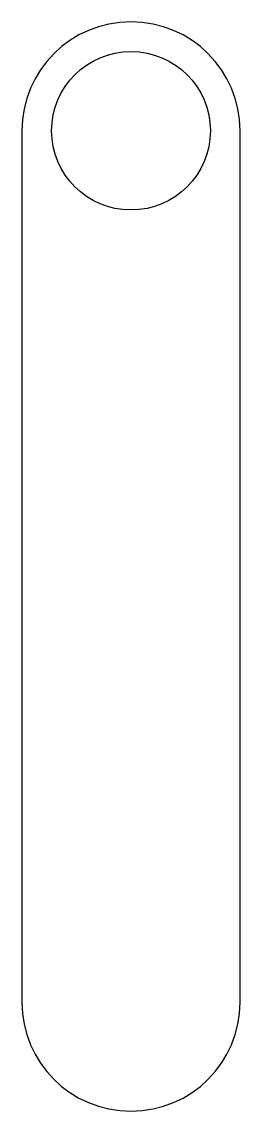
# Model space of a CAD drawing. Header units: millimetres. Extents: x -5.5 to 5.5, y -5.5 to 49.5.
import ezdxf

# ---------------------------------------------------------------- set-up
doc = ezdxf.new("R2010")
doc.units = ezdxf.units.MM

msp = doc.modelspace()

# ---------------------------------------------------------------- linework, layer by layer
at = {"color": 7, "linetype": 'Continuous', "lineweight": 25}
for p, q in [((-5.5, 44), (-5.5, 0)), ((5.5, 0), (5.5, 44))]:
    msp.add_line(p, q, dxfattribs=at)
msp.add_circle((0, 44), 4, dxfattribs=at)
for centre, start, end in [((0, 44), 0, 180), ((0, 0), 180, 0)]:
    msp.add_arc(centre, 5.5, start, end, dxfattribs=at)

doc.saveas('drawing.dxf')
